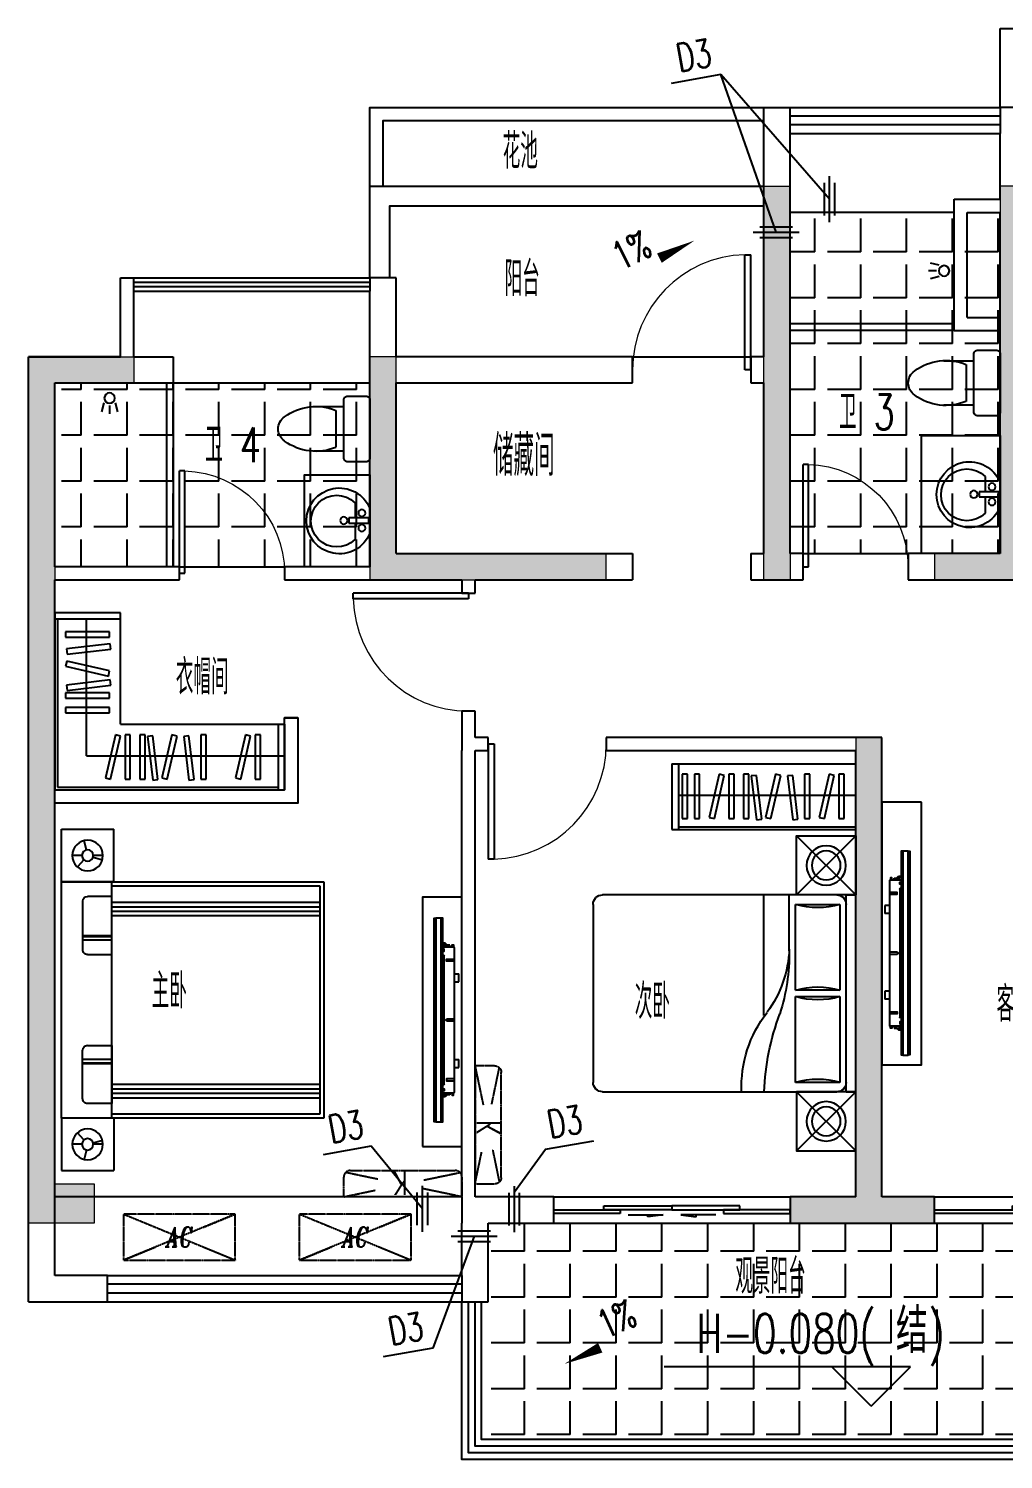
# Model space of a CAD drawing. Extents: x 184967 to 628822, y -100826 to 121332.
# Drawn here: x 476998 to 484423, y -36451 to -25551 of the extents above; entities that cross this region are included whole.
import ezdxf
from ezdxf.enums import TextEntityAlignment as Align

# ---------------------------------------------------------------- set-up
doc = ezdxf.new("R2010")
doc.units = 0
doc.header["$MEASUREMENT"] = 0
doc.linetypes.add('DASH', pattern=[0.35, 0.25, -0.1])
doc.layers.add('03-col-5F~23F$0$$0$COLU', color=6, linetype='Continuous', lineweight=0)
doc.layers.add('03-col-5F~23F$0$$0$COLU_HATCH', color=251, linetype='Continuous', lineweight=0)
for name, color, linetype in [('1-涂料1', 251, 'Continuous'), ('DIM_ELEV', 3, 'Continuous'), ('DIM_LEAD', 3, 'Continuous'), ('fur', 252, 'Continuous'), ('KT', 8, 'DASH'), ('lvtry', 9, 'Continuous'), ('PS', 60, 'Continuous'), ('PUB_TEXT', 7, 'Continuous'), ('TEXT', 7, 'Continuous'), ('WALL', 145, 'Continuous'), ('WINDOW', 141, 'Continuous'), ('厨洁具', 8, 'Continuous'), ('栏杆', 4, 'Continuous'), ('看线', 67, 'Continuous')]:
    doc.layers.add(name, color=color, linetype=linetype)
doc.styles.add('_TCH_DIM', font='SIMPLEX', dxfattribs={"bigfont": 'GBCBIG'})
doc.styles.add('ENGLISH', font='italict.shx')
doc.styles.add('LHZ', font='RS5.SHX', dxfattribs={"width": 0.7, "height": 2000, "bigfont": 'HZTXT.shx'})
doc.styles.get("Standard").update_dxf_attribs({"font": 'gbenor.shx', "bigfont": 'gbcbig.shx'})
doc.styles.add('宋体', font='romans.shx', dxfattribs={"height": 2, "bigfont": 'gbcbig.shx'})
pattern_1 = [(90, (-310159.9, -260551.48), (-349.25, -1e-10), [254, -95.25]), (180, (-310159.9, -260551.48), (1e-10, -349.25), [254, -95.25])]

# ---------------------------------------------------------------- blocks, each defined once
blk = doc.blocks.new('BGSKT')
at = {"layer": 'KT'}
for p, q in [((296983, 262162), (297281, 262100)), ((297883, 262162), (297640, 262111)), ((297274, 262034), (296998, 261977)), ((297624, 262028), (297869, 261977))]:
    blk.add_line(p, q, dxfattribs=at)
blk.add_lwpolyline([(296983, 262162), (297883, 262162), (297883, 262012, -0.414214), (297833, 261962), (297033, 261962, -0.414214), (296983, 262012)], format="xyb", close=True, dxfattribs=at)
at = {"layer": 'KT', "style": 'LHZ', "width": 0.7}
blk.add_text('K', height=180, dxfattribs=at).set_placement((297397, 261969))
blk = doc.blocks.new('YJ02')
at = {"layer": 'fur'}
h = blk.add_hatch(dxfattribs=at)
h.set_pattern_fill('ANSI31,_O', color=256, scale=25, angle=270)
h.set_pattern_definition([(315, (4797.172, 52439.616), (2.2097087, 2.2097087), [])])
h.paths.add_polyline_path([(-350, -65), (-350, -75), (-360, -75), (-360, -65)])
h = blk.add_hatch(dxfattribs=at)
h.set_pattern_fill('ANSI31,_O', color=256, scale=25, angle=270)
h.set_pattern_definition([(315, (5257.172, 52439.616), (2.2097087, 2.2097087), [])])
h.paths.add_polyline_path([(350, -65), (350, -75), (360, -75), (360, -65)])
h = blk.add_hatch(dxfattribs=at)
h.set_pattern_fill('ANSI31,_O', color=256, scale=25, angle=270)
h.set_pattern_definition([(315, (4827.172, 52439.616), (2.2097087, 2.2097087), [])])
h.paths.add_polyline_path([(-372, -147), (-372, -136), (-382, -136), (-382, -147)])
h = blk.add_hatch(dxfattribs=at)
h.set_pattern_fill('ANSI31,_O', color=256, scale=25, angle=270)
h.set_pattern_definition([(315, (5227.172, 52439.616), (2.2097087, 2.2097087), [])])
h.paths.add_polyline_path([(372, -147), (372, -136), (382, -136), (382, -147)])
for p, q in [((-390, -84.9), (-390, -65)), ((-380.6, -79.4), (-390, -65)), ((380.6, -79.4), (390, -65)), ((390, -84.9), (390, -65)), ((-380.6, -99.3), (-390, -84.9)), ((-380.6, -119.3), (-380.6, -79.4)), ((-372, -79.4), (-380.6, -79.4)), ((-380.6, -99.3), (-372, -99.3)), ((-372, -119.3), (-380.6, -119.3)), ((372, -79.4), (380.6, -79.4)), ((380.6, -99.3), (372, -99.3)), ((372, -119.3), (380.6, -119.3)), ((380.6, -119.3), (380.6, -79.4)), ((380.6, -99.3), (390, -84.9)), ((-234.3, -152), (-234.3, -189)), ((-194.3, -189), (-234.3, -189)), ((-194.3, -152), (-194.3, -189)), ((201.4, -152), (201.4, -189)), ((241.4, -189), (201.4, -189)), ((241.4, -152), (241.4, -189))]:
    blk.add_line(p, q, dxfattribs=at)
for points in [[(517, -12), (517, 0), (-517, 0), (-517, -12)], [(517, -53), (517, -65), (-517, -65), (-517, -53)], [(-298.4, -152), (-298.4, -94.7), (-308.4, -94.7), (-308.4, -152)], [(298.4, -152), (298.4, -94.7), (308.4, -94.7), (308.4, -152)]]:
    blk.add_lwpolyline(points, dxfattribs=at)
for points in [[(518, -12), (518, -53), (-518, -53), (-518, -12)], [(-350, -65), (-350, -75), (-360, -75), (-360, -65)], [(350, -65), (350, -75), (360, -75), (360, -65)], [(-372, -147), (-372, -136), (-382, -136), (-382, -147)], [(372, -147), (372, -136), (382, -136), (382, -147)]]:
    blk.add_lwpolyline(points, close=True, dxfattribs=at)
for points in [[(-372, -65), (-372, -147, 0.414214), (-367, -152), (367, -152, 0.414214), (372, -147), (372, -65)], [(330, -65), (330, -70, -0.414214), (325, -75), (-325, -75, -0.414214), (-330, -70), (-330, -65)], [(-5, -152), (-5, -94.7, -0.8844), (5, -94.7), (5, -152)]]:
    blk.add_lwpolyline(points, format="xyb", dxfattribs=at)
blk = doc.blocks.new('_C1IBA')
at = {"layer": 'fur'}
for p, q in [((450, 750), (0, 1200)), ((0, 750), (450, 1200)), ((0, -750), (450, -1200)), ((450, -750), (0, -1200))]:
    blk.add_line(p, q, dxfattribs=at)
at = {"layer": 'fur', "linetype": 'ByBlock'}
for p, q in [((0, -750), (0, 750)), ((72, 750), (0, 750)), ((72, -750), (72, 750)), ((458, 678), (121, 678)), ((121, 678), (121, 24)), ((145, 750), (1928, 750)), ((458, 24), (458, 678)), ((506, 325), (506, 750)), ((699, -169), (699, 750)), ((2000, 678), (2000, -678)), ((121, 24), (458, 24)), ((458, -24), (121, -24)), ((121, -24), (121, -678)), ((458, -678), (458, -24)), ((72, -750), (0, -750)), ((121, -678), (458, -678)), ((1928, -750), (145, -750))]:
    blk.add_line(p, q, dxfattribs=at)
at = {"layer": 'fur'}
for points in [[(0, 750), (450, 750), (450, 1200), (0, 1200)], [(0, -750), (450, -750), (450, -1200), (0, -1200)]]:
    blk.add_lwpolyline(points, close=True, dxfattribs=at)
for centre, radius in [((225, 975), 150), ((225, 975), 110), ((225, -975), 150), ((225, -975), 110)]:
    blk.add_circle(centre, radius, dxfattribs=at)
at = {"layer": 'fur', "linetype": 'ByBlock'}
for centre, radius, start, end in [((145, 678), 72.3, 90, 180), ((289, 1256), 603, 253.7398, 286.2602), ((1928, 678), 72.3, 0, 90), ((1391, 377), 886, 182.5398, 216.0403), ((2019, 306), 1513, 179.2582, 197.8034), ((289, -554), 603, 73.7398, 106.2602), ((289, 554), 603, 253.7398, 286.2602), ((-1237, -834), 1937, 2.4934, 20.4717), ((-52, -712), 922, 357.6218, 37.951), ((289, -1256), 603, 73.7398, 106.2602), ((145, -678), 72.3, 180, 270), ((1928, -678), 72.3, 270, 0)]:
    blk.add_arc(centre, radius, start, end, dxfattribs=at)
at = {"layer": 'fur', "flags": 9}
for tag in ['XSIZE', 'YSIZE']:
    blk.add_attdef(tag, (0, 0), '', height=0.5, dxfattribs=at)
blk = doc.blocks.new('GYJ6J65')
at = {"layer": 'fur'}
for p, q in [((2212080, 376076), (2213480, 376076)), ((2212080, 376076), (2212080, 375576)), ((2212130, 376076), (2212130, 375576)), ((2213480, 376076), (2213480, 375576)), ((2212159, 375996), (2212159, 375660)), ((2212199, 375996), (2212159, 375996)), ((2212199, 375660), (2212199, 375996)), ((2212252, 375996), (2212252, 375660)), ((2212292, 375996), (2212252, 375996)), ((2212292, 375660), (2212292, 375996)), ((2212441, 375996), (2212365, 375668)), ((2212404, 375659), (2212480, 375987)), ((2212480, 375987), (2212441, 375996)), ((2212514, 375996), (2212514, 375660)), ((2212554, 375996), (2212514, 375996)), ((2212554, 375660), (2212554, 375996)), ((2212627, 375996), (2212627, 375660)), ((2212667, 375996), (2212627, 375996)), ((2212667, 375660), (2212667, 375996)), ((2212725, 375988), (2212685, 375984)), ((2212685, 375984), (2212725, 375650)), ((2212765, 375655), (2212725, 375988)), ((2212870, 375996), (2212794, 375668)), ((2212834, 375659), (2212910, 375987)), ((2212910, 375987), (2212870, 375996)), ((2213001, 375988), (2212961, 375984)), ((2212961, 375984), (2213001, 375650)), ((2213041, 375655), (2213001, 375988)), ((2213091, 375996), (2213091, 375660)), ((2213131, 375996), (2213091, 375996)), ((2213131, 375660), (2213131, 375996)), ((2213279, 375996), (2213203, 375668)), ((2213242, 375659), (2213318, 375987)), ((2213318, 375987), (2213279, 375996)), ((2213352, 375996), (2213352, 375660)), ((2213392, 375996), (2213352, 375996)), ((2213392, 375660), (2213392, 375996)), ((2212130, 375836), (2213480, 375836)), ((2212159, 375660), (2212199, 375660)), ((2212252, 375660), (2212292, 375660)), ((2212365, 375668), (2212404, 375659)), ((2212514, 375660), (2212554, 375660)), ((2212627, 375660), (2212667, 375660)), ((2212725, 375650), (2212765, 375655)), ((2212794, 375668), (2212834, 375659)), ((2213001, 375650), (2213041, 375655)), ((2213091, 375660), (2213131, 375660)), ((2213203, 375668), (2213242, 375659)), ((2213352, 375660), (2213392, 375660)), ((2212080, 375576), (2213480, 375576)), ((2212130, 375596), (2213480, 375596))]:
    blk.add_line(p, q, dxfattribs=at)
blk = doc.blocks.new('FRTESHBG')
at = {"layer": 'fur'}
for p, q in [((792017, 358285), (792017, 358685)), ((792417, 358685), (792017, 358685)), ((792417, 358285), (792417, 358685)), ((792226, 358527), (792244, 358599)), ((792100, 358485), (792173, 358485)), ((792175, 358473), (792104, 358453)), ((792245, 358452), (792295, 358398)), ((792260, 358485), (792334, 358485)), ((792417, 358285), (790417, 358285)), ((790417, 358285), (790417, 356485)), ((792017, 358285), (792417, 358285)), ((792032, 356485), (792032, 358285)), ((792417, 356485), (792417, 358285)), ((792032, 358255), (790447, 358255)), ((790447, 358255), (790447, 356515)), ((792032, 358174), (792218, 358174)), ((792032, 357731), (792032, 358174)), ((792032, 358129), (790447, 358129)), ((792032, 358095), (790447, 358095)), ((792255, 358138), (792255, 357767)), ((792032, 358061), (790447, 358061)), ((792032, 358028), (790447, 358028)), ((792032, 357873), (792255, 357873)), ((792032, 357866), (792255, 357866)), ((792032, 357840), (792255, 357840)), ((792218, 357731), (792032, 357731)), ((792218, 357039), (792032, 357039)), ((792032, 357039), (792032, 356595)), ((792255, 356631), (792255, 357003)), ((792032, 356930), (792255, 356930)), ((792032, 356904), (792255, 356904)), ((792032, 356897), (792255, 356897)), ((792032, 356742), (790447, 356742)), ((792032, 356708), (790447, 356708)), ((792032, 356674), (790447, 356674)), ((792032, 356640), (790447, 356640)), ((792032, 356595), (792218, 356595)), ((790417, 356485), (792417, 356485)), ((790447, 356515), (792032, 356515)), ((792017, 356485), (792017, 356085)), ((792417, 356485), (792417, 356085)), ((792245, 356318), (792295, 356372)), ((792100, 356285), (792173, 356285)), ((792175, 356296), (792104, 356317)), ((792226, 356242), (792244, 356171)), ((792260, 356285), (792334, 356285)), ((792417, 356085), (792017, 356085))]:
    blk.add_line(p, q, dxfattribs=at)
for centre, radius in [((792217, 358485), 117), ((792217, 358485), 43.4), ((792217, 356285), 117), ((792217, 356285), 43.4)]:
    blk.add_circle(centre, radius, dxfattribs=at)
for centre, start, end in [((792218, 358138), 0, 90), ((792218, 357767), 270, 0), ((792218, 357003), 0, 90), ((792218, 356631), 270, 0)]:
    blk.add_arc(centre, 36.1, start, end, dxfattribs=at)
blk = doc.blocks.new('awrtt')
at = {"layer": 'KT', "linetype": 'DASH'}
for p, q in [((195123, -20713), (194273, -20713)), ((194273, -20713), (194516, -20813)), ((195123, -20713), (194273, -21063)), ((194273, -21063), (194273, -20713)), ((194273, -20713), (195123, -21063)), ((194880, -20813), (195123, -20713)), ((195123, -21063), (195123, -20713)), ((195123, -21063), (195123, -20713)), ((194273, -21063), (194516, -20963)), ((194880, -20963), (195123, -21063)), ((194273, -21063), (195123, -21063))]:
    blk.add_line(p, q, dxfattribs=at)
at = {"layer": 'KT', "linetype": 'DASH', "style": 'ENGLISH', "width": 0.75}
blk.add_text('AC', height=150, dxfattribs=at).set_placement((194698, -20888), align=Align.MIDDLE_CENTER)
blk = doc.blocks.new('$plan$00001628')
for p, q in [((-20, 0), (20, 0)), ((20, 0), (20, -150)), ((-23, -104), (-144, -104)), ((-20, -150), (-20, 0)), ((136, -104), (24, -104)), ((20, -150), (-20, -150))]:
    blk.add_line(p, q)
blk.add_lwpolyline([(-97, 9, 5.110404), (92, 9)], format="xyb", close=True)
for centre, radius in [((-57, -52), 26.7), ((57, -52), 26.7), ((0, -190), 27.8)]:
    blk.add_circle(centre, radius)
blk.add_arc((-4, -243), 197, 135.2527, 44.7473)
blk = doc.blocks.new('$plan$00001613')
at = {"layer": 'lvtry'}
for p, q in [((-260, -140), (-260, 140)), ((-200, 170), (-200, -170))]:
    blk.add_line(p, q, dxfattribs=at)
blk.add_lwpolyline([(-430, -170), (-200, -170), (-200, -220, 0.414214), (-170, -250), (-30, -250, 0.414214), (0, -220), (0, 220, 0.414214), (-30, 250), (-170, 250, 0.414214), (-200, 220), (-200, 170), (-430, 170)], format="xyb", dxfattribs=at)
for centre, radius, start, end in [((-413, -227), 398, 67.4505, 126.6381), ((-590, 0), 110, 123.4509, 236.5491), ((-413, 227), 398, 233.3619, 292.5495)]:
    blk.add_arc(centre, radius, start, end, dxfattribs=at)
blk = doc.blocks.new('A$C0AC6221F')
at = {"layer": 'lvtry'}
for p, q in [((101, 176), (145, 251)), ((156, 156), (212, 212)), ((176, 101), (251, 145))]:
    blk.add_line(p, q, dxfattribs=at)
blk.add_circle((106, 106), 50, dxfattribs=at)
blk = doc.blocks.new('QRFDSEGV')
at = {"layer": 'fur'}
for p, q in [((1348887, 1062999), (1348387, 1062999)), ((1348387, 1062999), (1348387, 1061649)), ((1348887, 1062149), (1348887, 1062999)), ((1348887, 1062949), (1348387, 1062949)), ((1348407, 1062949), (1348407, 1061669)), ((1348627, 1061909), (1348627, 1062949)), ((1348804, 1062853), (1348468, 1062853)), ((1348468, 1062853), (1348468, 1062813)), ((1348468, 1062813), (1348804, 1062813)), ((1348809, 1062762), (1348475, 1062723)), ((1348804, 1062813), (1348804, 1062853)), ((1348814, 1062722), (1348809, 1062762)), ((1348475, 1062723), (1348480, 1062682)), ((1348480, 1062682), (1348814, 1062722)), ((1348477, 1062631), (1348468, 1062592)), ((1348468, 1062592), (1348795, 1062516)), ((1348804, 1062555), (1348477, 1062631)), ((1348795, 1062516), (1348804, 1062555)), ((1348809, 1062487), (1348475, 1062447)), ((1348475, 1062447), (1348480, 1062407)), ((1348480, 1062407), (1348814, 1062447)), ((1348814, 1062447), (1348809, 1062487)), ((1348804, 1062389), (1348468, 1062389)), ((1348468, 1062389), (1348468, 1062349)), ((1348468, 1062349), (1348804, 1062349)), ((1348804, 1062349), (1348804, 1062389)), ((1348804, 1062276), (1348468, 1062276)), ((1348468, 1062276), (1348468, 1062235)), ((1348468, 1062235), (1348804, 1062235)), ((1348804, 1062235), (1348804, 1062276)), ((1348887, 1062149), (1350137, 1062149)), ((1350087, 1062149), (1350087, 1061649)), ((1350137, 1062149), (1350137, 1061649)), ((1348848, 1062068), (1348772, 1061741)), ((1348811, 1061731), (1348887, 1062059)), ((1348887, 1062059), (1348848, 1062068)), ((1348921, 1062068), (1348921, 1061732)), ((1348961, 1062068), (1348921, 1062068)), ((1348961, 1061732), (1348961, 1062068)), ((1349034, 1062068), (1349034, 1061732)), ((1349074, 1062068), (1349034, 1062068)), ((1349074, 1061732), (1349074, 1062068)), ((1349132, 1062061), (1349092, 1062056)), ((1349092, 1062056), (1349132, 1061722)), ((1349172, 1061727), (1349132, 1062061)), ((1349277, 1062068), (1349201, 1061741)), ((1349241, 1061731), (1349317, 1062059)), ((1349317, 1062059), (1349277, 1062068)), ((1349408, 1062061), (1349368, 1062056)), ((1349368, 1062056), (1349408, 1061722)), ((1349448, 1061727), (1349408, 1062061)), ((1349498, 1062068), (1349498, 1061732)), ((1349538, 1062068), (1349498, 1062068)), ((1349538, 1061732), (1349538, 1062068)), ((1349839, 1062068), (1349763, 1061741)), ((1349802, 1061731), (1349878, 1062059)), ((1349878, 1062059), (1349839, 1062068)), ((1349912, 1062068), (1349912, 1061732)), ((1349952, 1062068), (1349912, 1062068)), ((1349952, 1061732), (1349952, 1062068)), ((1348627, 1061909), (1350137, 1061909)), ((1348407, 1061669), (1350087, 1061669)), ((1348772, 1061741), (1348811, 1061731)), ((1348921, 1061732), (1348961, 1061732)), ((1349034, 1061732), (1349074, 1061732)), ((1349132, 1061722), (1349172, 1061727)), ((1349201, 1061741), (1349241, 1061731)), ((1349408, 1061722), (1349448, 1061727)), ((1349498, 1061732), (1349538, 1061732)), ((1349763, 1061741), (1349802, 1061731)), ((1349912, 1061732), (1349952, 1061732)), ((1348387, 1061649), (1350137, 1061649))]:
    blk.add_line(p, q, dxfattribs=at)
blk = doc.blocks.new('A$C66E365A4')
at = {"layer": '栏杆'}
for p, q in [((0, 0), (0, -350)), ((-40, -50), (-40, -300)), ((40, -50), (40, -300))]:
    blk.add_line(p, q, dxfattribs=at)
blk = doc.blocks.new('$DorLib2D$00000001')
for p, q in [((0.45, 0.975), (0.5, 0.975)), ((0.45, 0), (0.45, 0.975)), ((0.5, 0), (0.5, 0.975)), ((0.5, 0), (0.45, 0))]:
    blk.add_line(p, q)
at = {"lineweight": 13}
blk.add_arc((0.475, 0), 0.975, 91.4693, 180, dxfattribs=at)
blk = doc.blocks.new('$WINLIB2D$00000001')
at = {"color": 0}
for points in [[(-0.5, 0.5), (-0.5, -0.5)], [(-0.5, 0.5), (0.5, 0.5)], [(0.5, -0.5), (0.5, 0.5)], [(0.5, 0.1667), (-0.5, 0.1667)], [(0.5, -0.1667), (-0.5, -0.1667)], [(-0.5, -0.5), (0.5, -0.5)]]:
    blk.add_lwpolyline(points, dxfattribs=at)
blk = doc.blocks.new('$DorLib2D$00000138')
at = {"color": 0, "linetype": 'Continuous'}
for p, q in [((-0.2875, 0), (-0.2875, 0.1538)), ((-0.2875, 0.1538), (0, 0.1538)), ((0, 0.1538), (0, 0)), ((0.2875, 0.1538), (0, 0.1538)), ((0.2875, 0), (0.2875, 0.1538)), ((-0.5, -0.1399), (-0.5, 0)), ((-0.5, 0), (-0.2187, 0)), ((0, 0), (-0.2875, 0)), ((-0.2187, 0), (-0.2187, -0.1399)), ((0, 0), (0.2875, 0)), ((0.2187, 0), (0.2187, -0.1399)), ((0.5, 0), (0.2187, 0)), ((0.5, 0), (0.5, -0.1946)), ((0.5, -0.1399), (0.5, 0)), ((-0.2187, -0.1399), (-0.5, -0.1399)), ((0.2187, -0.1399), (0.5, -0.1399)), ((-0.1857, -0.186), (-0.037, -0.186)), ((-0.037, -0.186), (-0.1019, -0.2583)), ((-0.1019, -0.2583), (-0.1019, -0.186)), ((0.1857, -0.186), (0.037, -0.186)), ((0.037, -0.186), (0.1019, -0.2583)), ((0.1019, -0.2583), (0.1019, -0.186))]:
    blk.add_line(p, q, dxfattribs=at)
blk = doc.blocks.new('234rte')
at = {"layer": '03-col-5F~23F$0$$0$COLU_HATCH'}
for points in [[(482598, -26751), (482798, -26751), (482798, -29751), (482598, -29751)], [(483898, -29551), (483898, -29751), (484598, -29751), (484598, -27001), (484948, -27001), (484948, -26751), (484398, -26751), (484398, -29551)], [(477198, -28251), (477198, -34351), (477498, -34351), (477498, -34651), (477198, -34651), (476998, -34651), (476998, -28051), (477798, -28051), (477798, -28251)], [(479598, -28051), (479598, -29751), (481398, -29751), (481398, -29551), (479798, -29551), (479798, -28051)], [(482798, -34451), (482798, -34651), (483898, -34651), (483898, -34451), (483498, -34451), (483498, -30951), (483298, -30951), (483298, -34451)]]:
    blk.add_hatch(color=1, dxfattribs=at).paths.add_polyline_path(points)
at = {"layer": '1-涂料1'}
h = blk.add_hatch(dxfattribs=at)
h.set_pattern_fill('ANGLE', color=1, scale=100, angle=90, style=0)
h.set_pattern_definition(pattern_1)
h.paths.add_polyline_path([(482798, -26951), (484398, -26951), (484398, -29551), (482798, -29551)])
h = blk.add_hatch(dxfattribs=at)
h.set_pattern_fill('ANGLE', color=1, scale=100, angle=90, style=0)
h.set_pattern_definition(pattern_1)
h.paths.add_polyline_path([(477248, -28251), (479598, -28251), (479598, -29651), (477248, -29651)])
h = blk.add_hatch(dxfattribs=at)
h.set_pattern_fill('ANGLE', color=1, scale=100, style=0)
h.set_pattern_definition([(180, (1095803.54, 17521.7), (-1e-10, 349.25), [254, -95.25]), (90, (1095803.54, 17521.7), (349.25, 1e-10), [254, -95.25])])
h.paths.add_polyline_path([(480498, -36301), (480498, -35149), (480498, -34651), (482005, -34651), (486798, -34651), (486798, -36301)])
at = {"layer": '03-col-5F~23F$0$$0$COLU', "color": 1}
for points in [[(482598, -26751), (482798, -26751), (482798, -29751), (482598, -29751)], [(483898, -29551), (483898, -29751), (484598, -29751), (484598, -27001), (484948, -27001), (484948, -26751), (484398, -26751), (484398, -29551)], [(479598, -28051), (479598, -29751), (481398, -29751), (481398, -29551), (479798, -29551), (479798, -28051)], [(477198, -29751), (477198, -29751)], [(482798, -34451), (482798, -34651), (483898, -34651), (483898, -34451), (483498, -34451), (483498, -30951), (483298, -30951), (483298, -34451)]]:
    blk.add_lwpolyline(points, close=True, dxfattribs=at)
blk.add_lwpolyline([(477198, -28251), (477198, -34351), (477498, -34351), (477498, -34651), (477198, -34651), (476998, -34651), (476998, -28051), (476998, -28051), (476998, -28051), (476998, -28051), (477798, -28051), (477798, -28251), (477198, -28251), (477198, -28251), (477198, -28251), (477198, -28251), (477198, -28251)], dxfattribs=at)
at = {"layer": 'DIM_ELEV', "color": 1}
for p, q in [((483715, -35745), (481838, -35745)), ((483415, -36045), (483115, -35745)), ((483415, -36045), (483715, -35745))]:
    blk.add_line(p, q, dxfattribs=at)
at = {"layer": 'DIM_LEAD', "color": 1}
for p, q in [((482271, -25902), (481892, -25969)), ((482692, -27102), (482271, -25902)), ((483099, -26851), (482271, -25902)), ((479608, -34066), (479241, -34131)), ((479998, -34542), (479608, -34066)), ((480698, -34414), (480936, -34089)), ((480698, -34414), (480936, -34089)), ((480698, -34414), (480936, -34089)), ((480936, -34089), (481303, -34024)), ((480392, -34751), (480076, -35604)), ((480076, -35604), (479698, -35670))]:
    blk.add_line(p, q, dxfattribs=at)
at = {"layer": 'fur', "color": 1}
for points in [[(477198, -31351), (478948, -31351), (478948, -30801), (479048, -30801), (479048, -31451), (477198, -31451)], [(479048, -30801), (478948, -30801)]]:
    blk.add_lwpolyline(points, dxfattribs=at)
for points in [[(483798, -31445), (483498, -31445), (483498, -33445), (483798, -33445)], [(479998, -34068), (480298, -34068), (480298, -32168), (479998, -32168)]]:
    blk.add_lwpolyline(points, close=True, dxfattribs=at)
at = {"layer": 'lvtry', "color": 1}
for p, q in [((484048, -27801), (482798, -27801)), ((484048, -27851), (482798, -27851)), ((478048, -28251), (478048, -29651)), ((478098, -28251), (478098, -29651))]:
    blk.add_line(p, q, dxfattribs=at)
for points in [[(484398, -29551), (483798, -29551), (483798, -28651), (484398, -28651)], [(479598, -29651), (479098, -29651), (479098, -28951), (479598, -28951)]]:
    blk.add_lwpolyline(points, close=True, dxfattribs=at)
at = {"layer": 'PS', "color": 1}
for points in [[(481514, -27444, 0, 0, 0), (482070, -27166, 0, 80, 0), (481802, -27300, 0, 0, 0)], [(481645, -35469, 0, 0, 0), (481079, -35724, 0, 80, 0), (481352, -35601, 0, 0, 0)]]:
    blk.add_lwpolyline(points, format="xyseb", dxfattribs=at)
at = {"layer": 'WALL', "color": 1}
for p, q in [((482598, -26851), (482598, -26151)), ((482598, -26151), (482698, -26151)), ((482598, -26251), (482598, -26151)), ((482598, -26151), (482798, -26151)), ((482798, -26351), (482798, -26151)), ((482798, -26151), (482798, -26151)), ((484598, -26151), (484398, -26151)), ((484398, -26151), (484398, -26351)), ((482598, -28051), (482598, -26251)), ((482798, -28151), (482798, -26351)), ((484398, -26851), (484398, -26351)), ((484048, -26851), (484398, -26851)), ((484048, -27851), (484048, -26851)), ((484398, -26851), (484398, -26851)), ((484148, -26951), (484398, -26951)), ((484148, -27751), (484148, -26951)), ((484398, -29551), (484398, -26951)), ((484398, -27751), (484398, -26951)), ((477698, -27551), (477698, -27451)), ((477698, -27451), (477798, -27451)), ((477798, -27551), (477798, -27451)), ((477798, -27451), (477798, -27451)), ((479798, -27451), (479598, -27451)), ((479598, -27451), (479598, -27551)), ((479798, -28051), (479798, -27451)), ((477698, -28051), (477698, -27551)), ((477798, -28051), (477798, -27551)), ((479598, -28151), (479598, -27551)), ((484148, -27751), (484398, -27751)), ((484048, -27851), (484398, -27851)), ((484398, -29551), (484398, -27851)), ((477698, -28051), (476998, -28051)), ((476998, -28051), (477698, -28051)), ((476998, -29651), (476998, -28051)), ((477798, -28051), (478098, -28051)), ((478098, -28051), (478098, -28251)), ((481598, -28051), (479798, -28051)), ((481598, -28251), (481598, -28051)), ((482598, -28051), (482498, -28051)), ((482498, -28051), (482498, -28251)), ((479598, -29651), (479598, -28151)), ((482798, -29551), (482798, -28151)), ((477198, -28251), (477798, -28251)), ((477198, -28251), (477798, -28251)), ((477198, -29651), (477198, -28251)), ((477798, -28251), (478098, -28251)), ((479798, -29551), (479798, -28251)), ((479798, -29551), (479798, -28251)), ((479798, -28251), (481598, -28251)), ((482498, -28251), (482598, -28251)), ((482598, -29551), (482598, -28251)), ((479798, -29551), (480398, -29551)), ((480398, -29551), (481598, -29551)), ((481598, -29551), (481598, -29751)), ((482498, -29551), (482598, -29551)), ((482498, -29551), (482498, -29751)), ((482897, -29551), (482798, -29551)), ((482897, -29751), (482897, -29551)), ((484398, -29551), (483697, -29551)), ((483697, -29551), (483697, -29751)), ((476998, -35151), (476998, -29651)), ((478148, -29651), (477198, -29651)), ((477198, -35051), (477198, -29751)), ((477198, -29751), (478148, -29751)), ((478148, -29751), (478148, -29651)), ((479598, -29651), (478948, -29651)), ((478948, -29651), (478948, -29751)), ((478948, -29751), (479698, -29751)), ((479698, -29751), (480298, -29751)), ((480298, -29751), (480298, -29851)), ((480398, -29851), (480398, -29751)), ((480398, -29751), (481598, -29751)), ((482498, -29751), (482698, -29751)), ((482698, -29751), (482897, -29751)), ((483697, -29751), (484598, -29751)), ((480298, -29851), (480398, -29851)), ((480398, -30751), (480298, -30751)), ((480298, -30751), (480298, -31051)), ((480398, -30951), (480398, -30751)), ((480498, -30951), (480398, -30951)), ((480498, -31051), (480498, -30951)), ((483498, -30951), (481398, -30951)), ((481398, -30951), (481398, -31051)), ((483498, -34451), (483498, -30951)), ((480298, -34451), (480298, -31051)), ((480398, -31051), (480498, -31051)), ((480398, -34451), (480398, -31051)), ((481398, -31051), (483298, -31051)), ((483298, -34451), (483298, -31051)), ((480298, -34451), (480298, -34451)), ((480298, -34451), (480298, -34651)), ((480998, -34451), (480398, -34451)), ((480998, -34651), (480998, -34451)), ((483298, -34451), (482798, -34451)), ((482798, -34451), (482798, -34651)), ((483898, -34451), (483498, -34451)), ((483898, -34651), (483898, -34451)), ((480298, -34651), (480298, -34651)), ((480298, -35051), (480298, -34651)), ((480498, -34651), (480998, -34651)), ((480498, -35251), (480498, -34651)), ((482798, -34651), (483398, -34651)), ((483398, -34651), (483898, -34651)), ((477598, -35051), (477198, -35051)), ((477598, -35251), (477598, -35051)), ((480298, -35051), (480298, -35251)), ((476998, -35251), (476998, -35151)), ((476998, -35251), (477198, -35251)), ((477198, -35251), (477198, -35251)), ((477198, -35251), (477598, -35251)), ((480298, -35251), (480498, -35251))]:
    blk.add_line(p, q, dxfattribs=at)
at = {"layer": 'WINDOW', "color": 1}
for p, q in [((484048, -26951), (482798, -26951)), ((481598, -28051), (482498, -28051)), ((477798, -28251), (479598, -28251)), ((482897, -29551), (483697, -29551)), ((478148, -29651), (478948, -29651)), ((480298, -34451), (477198, -34451)), ((480998, -34451), (482798, -34451)), ((483898, -34451), (486698, -34451)), ((480998, -34651), (482798, -34651)), ((483898, -34651), (486698, -34651))]:
    blk.add_line(p, q, dxfattribs=at)
at = {"layer": '厨洁具', "color": 1}
blk.add_line((477198, -31851), (477198, -31651), dxfattribs=at)
at = {"layer": '栏杆', "color": 1}
for points in [[(486798, -36401), (486798, -36401), (480348, -36401), (480348, -35251)], [(486798, -36351), (486798, -36351), (480398, -36351), (480398, -35251)]]:
    blk.add_lwpolyline(points, dxfattribs=at)
at = {"layer": '看线', "color": 1}
for p, q in [((484398, -26151), (484398, -25551)), ((484398, -25551), (488398, -25551))]:
    blk.add_line(p, q, dxfattribs=at)
for points in [[(479598, -26751), (479598, -26151), (482598, -26151)], [(479698, -26751), (479698, -26251), (482598, -26251)], [(479598, -27451), (479598, -26751), (482598, -26751)], [(479748, -27451), (479748, -26901), (482598, -26901)], [(486798, -36451), (486798, -36451), (480298, -36451), (480298, -35251)], [(486798, -36301), (486798, -36301), (480448, -36301), (480448, -35251)]]:
    blk.add_lwpolyline(points, dxfattribs=at)
at = {"color": 1}
for p in [(283449, -13870), (284789, -13870)]:
    blk.add_blockref('awrtt', p, dxfattribs=at)
at = {"layer": 'fur', "color": 1, "extrusion": (0, 0, -1), "xscale": -1, "zscale": -1, "rotation": 359.999999999981}
blk.add_blockref('QRFDSEGV', (871189, -1093000), dxfattribs=at)
at = {"layer": 'fur', "color": 1}
blk.add_blockref('GYJ6J65', (-1730183, -407228), dxfattribs=at)
for name, p, xscale, rotation in [('FRTESHBG', (1269664, -390336), -1, 1.910471780774969e-11), ('_C1IBA', (483298, -32901), -1, 1.910471780774969e-11), ('YJ02', (483709, -32594), -1.499999999883585, 270.0000000000192), ('YJ02', (480087, -33104), -1.5, 90.00000014231472)]:
    blk.add_blockref(name, p, dxfattribs=dict(at, xscale=xscale, rotation=rotation))
at = {"layer": 'KT', "color": 1}
for name, p, rotation in [('A$C66E365A4', (483099, -27026), 180.0000000000192), ('A$C66E365A4', (482517, -27102), 90.00000000001926), ('BGSKT', (777281, 227711), 180.0000000001572), ('A$C66E365A4', (479998, -34717), 180.0000000000192), ('A$C66E365A4', (480698, -34720), 180.0000000000192), ('A$C66E365A4', (480217, -34751), 90.00000000001926)]:
    blk.add_blockref(name, p, dxfattribs=dict(at, rotation=rotation))
at = {"layer": 'KT', "color": 1, "xscale": -1, "rotation": 90.00000000001926}
blk.add_blockref('BGSKT', (742560, 263530), dxfattribs=at)
at = {"layer": 'lvtry', "color": 1, "zscale": 0.8000001909018978}
for p, xscale, yscale, rotation in [((484091, -27397), -0.8000001909018977, 0.8000001909018976, 44.99999999412343), ((477614, -28246), -0.8000001909019009, 0.8000001909019013, 134.9999999941235)]:
    blk.add_blockref('A$C0AC6221F', p, dxfattribs=dict(at, xscale=xscale, yscale=yscale, rotation=rotation))
at = {"layer": 'lvtry', "color": 1, "extrusion": (0, 0, -1), "zscale": -1}
for name, p, rotation in [('$plan$00001613', (-484398, -28251), 179.999999999981), ('$plan$00001613', (-479598, -28601), 179.999999999981), ('$plan$00001628', (-484388, -29099), 89.999999999981), ('$plan$00001628', (-479588, -29299), 89.999999999981)]:
    blk.add_blockref(name, p, dxfattribs=dict(at, rotation=rotation))
at = {"layer": 'WINDOW', "color": 1}
for name, p, xscale, yscale, zscale in [('$WINLIB2D$00000001', (483598, -26251), 1600, -200, 1600), ('$DorLib2D$00000001', (482048, -28151), 900, 900, 900), ('$WINLIB2D$00000001', (478698, -27501), 1800, -100, 1800), ('$DorLib2D$00000138', (481898, -34551), 1800, 200, 1800), ('$DorLib2D$00000138', (485298, -34551), 2800, 200, 2800), ('$WINLIB2D$00000001', (478948, -35151), 2700, -200, 2700)]:
    blk.add_blockref(name, p, dxfattribs=dict(at, xscale=xscale, yscale=yscale, zscale=zscale))
for p, xscale, yscale, zscale, rotation in [((483297, -29651), -800, 800, -800, 1.926458992329572e-11), ((478548, -29701), -800, 800, -800, 1.870503751888464e-11), ((480348, -30301), 900, 900, 900, 90.00000000001953), ((480948, -31001), -900.0000000000001, -900.0000000000001, -900.0000000000001, 1.894484569220367e-11)]:
    blk.add_blockref('$DorLib2D$00000001', p, dxfattribs=dict(at, xscale=xscale, yscale=yscale, zscale=zscale, rotation=rotation))
at = {"layer": 'PUB_TEXT', "color": 1, "style": '_TCH_DIM', "width": 0.705882}
for s, rotation, p in [('D3', 10, (481953, -25882)), ('1%', 26.5105, (481510, -27397)), ('D3', 10, (480970, -34007)), ('D3', 10, (479302, -34044)), ('1%', 24.2623, (481390, -35536)), ('D3', 10, (479759, -35583))]:
    blk.add_text(s, height=212.5, rotation=rotation, dxfattribs=at).set_placement(p)
for s, height, p in [('H-0.080(', 297.5, (482084, -35640)), (')', 298, (483850, -35640))]:
    blk.add_text(s, height=height, dxfattribs=at).set_placement(p)
at = {"layer": 'PUB_TEXT', "color": 1, "style": '_TCH_DIM'}
blk.add_text('结', height=338, dxfattribs=at).set_placement((483604, -35640))
at = {"layer": 'TEXT', "color": 1, "style": '宋体', "width": 0.7}
for s, height, p in [('花池', 265.8, (480609, -26618)), ('阳台', 265.8, (480623, -27590)), ('卫', 266, (483171, -28605)), ('3', 266, (483435, -28605)), ('卫', 266, (478342, -28855)), ('4', 266, (478607, -28855)), ('储藏间', 310.1, (480535, -28959)), ('衣帽间', 265.8, (478119, -30624)), ('主卧', 265.8, (477935, -33016)), ('次卧', 265.8, (481615, -33095)), ('客厅', 265.8, (484371, -33116)), ('观景阳台', 265.8, (482381, -35189))]:
    blk.add_text(s, height=height, dxfattribs=at).set_placement(p)

msp = doc.modelspace()

# ---------------------------------------------------------------- block references
at = {"layer": 'WALL', "color": 250, "linetype": 'ByBlock'}
msp.add_blockref('234rte', (0, 0), dxfattribs=at)

doc.saveas('drawing.dxf')
